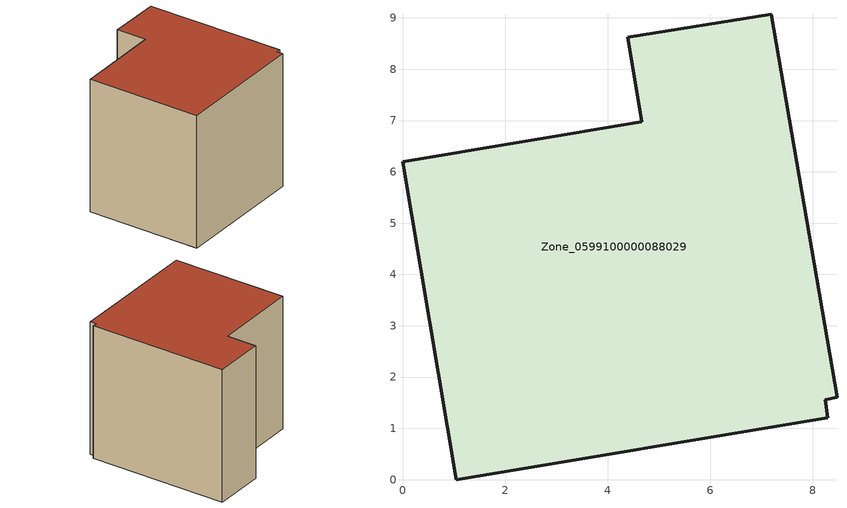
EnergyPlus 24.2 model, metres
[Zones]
Zone_0599100000088029
 floor ground (C_G): 8.29,1.21 1.05,0 0,6.2 4.66,6.98 4.39,8.62 7.19,9.07 8.47,1.61 8.24,1.56 z0
 wall outside (C_F): 8.47,1.61 7.19,9.07 4.39,8.62 4.66,6.98 0,6.2 1.05,0 8.29,1.21 8.24,1.56 8.47,1.61 z0:7.39
 roof outside (C_R): 8.24,1.56 8.47,1.61 7.19,9.07 4.39,8.62 4.66,6.98 0,6.2 1.05,0 8.29,1.21 z7.39
[BUILDING]
Pand.0599100000088029: North Axis=0; Terrain=City; Loads Convergence Tolerance Value=0.04; Temperature Convergence Tolerance Value=0.4; Solar Distribution=FullExterior; Maximum Number of Warmup Days=25; Minimum Number of Warmup Days=1
[Site:Location]
Rotterdam.The.Hague.AP_ZH_NLD Design_Conditions: Latitude=51.96; Longitude=4.45; Time Zone=1; Elevation=-4.5
[SITE:GROUNDTEMPERATURE:BUILDINGSURFACE]
18, 18, 18, 18, 18, 18, 18, 18, 18, 18, 18, 18
[MATERIAL] Thermal Absorptance=0.9; Solar Absorptance=0.7; Visible Absorptance=0.7
Name | Roughness | Thickness | Conductivity | Density | Specific Heat
G.TC.1946 | MediumSmooth | 0.15 | 1 | 540 | 1210
F.TC.1946 | Rough | 0.3 | 0.857143 | 1920 | 840
R.TC.1946 | MediumRough | 0.2 | 0.909091 | 1500 | 1000
[CONSTRUCTION]
C_G: G.TC.1946
C_F: F.TC.1946
C_R: R.TC.1946
[ZONE]
Zone_0599100000088029: Type=1; Multiplier=1; Ceiling Height=Autocalculate; Volume=Autocalculate; Floor Area=autocalculate; Part of Total Floor Area=Yes
[ZONEINFILTRATION:DESIGNFLOWRATE]
Infil_Zone_0599100000088029: Zone or ZoneList or Space or SpaceList=Zone_0599100000088029; Schedule=AlwaysOn; Design Flow Rate Calculation Method=Flow/Area; Flow Rate per Floor Area=0.003; Constant Term Coefficient=1; Temperature Term Coefficient=0; Velocity Term Coefficient=0; Velocity Squared Term Coefficient=0
[HVACTEMPLATE:ZONE:IDEALLOADSAIRSYSTEM]
Zone_0599100000088029: Maximum Heating Supply Air Temperature=50; Minimum Cooling Supply Air Temperature=13; Maximum Heating Supply Air Humidity Ratio=0.0156; Minimum Cooling Supply Air Humidity Ratio=0.0077; Heating Limit=NoLimit; Cooling Limit=NoLimit; Dehumidification Control Type=ConstantSensibleHeatRatio; Cooling Sensible Heat Ratio=0.7; Dehumidification Setpoint=60; Humidification Control Type=None; Humidification Setpoint=30; Outdoor Air Method=None; Outdoor Air Flow Rate per Person=0.00944; Outdoor Air Flow Rate per Zone Floor Area=0; Outdoor Air Flow Rate per Zone=0; Demand Controlled Ventilation Type=None; Outdoor Air Economizer Type=NoEconomizer; Heat Recovery Type=None; Sensible Heat Recovery Effectiveness=0.7; Latent Heat Recovery Effectiveness=0.65
[ZONECONTROL:THERMOSTAT]
ThermostatControl_Zone_0599100000088029: Zone or ZoneList=Zone_0599100000088029; Control Type Schedule=DualSetpointControlType; Control 1=Thermostat_Zone_0599100000088029; Temperature Difference Between Cutout And Setpoint=0
[THERMOSTATSETPOINT:DUALSETPOINT]
Thermostat_Zone_0599100000088029: Heating Setpoint Temperature Schedule=HeatingSetpoint_Zone_0599100000088029; Cooling Setpoint Temperature Schedule=CoolingSetpoint_Zone_0599100000088029
[SCHEDULE:COMPACT]
HeatingSetpoint_Zone_0599100000088029: Through: 12/31, For: AllDays, Until: 24:00, 21
CoolingSetpoint_Zone_0599100000088029: Through: 12/31, For: AllDays, Until: 24:00, 24
DualSetpointControlType: Through: 12/31, For: AllDays, Until: 24:00, 4
AlwaysOn: Through: 12/31, For: AllDays, Until: 24:00, 1
